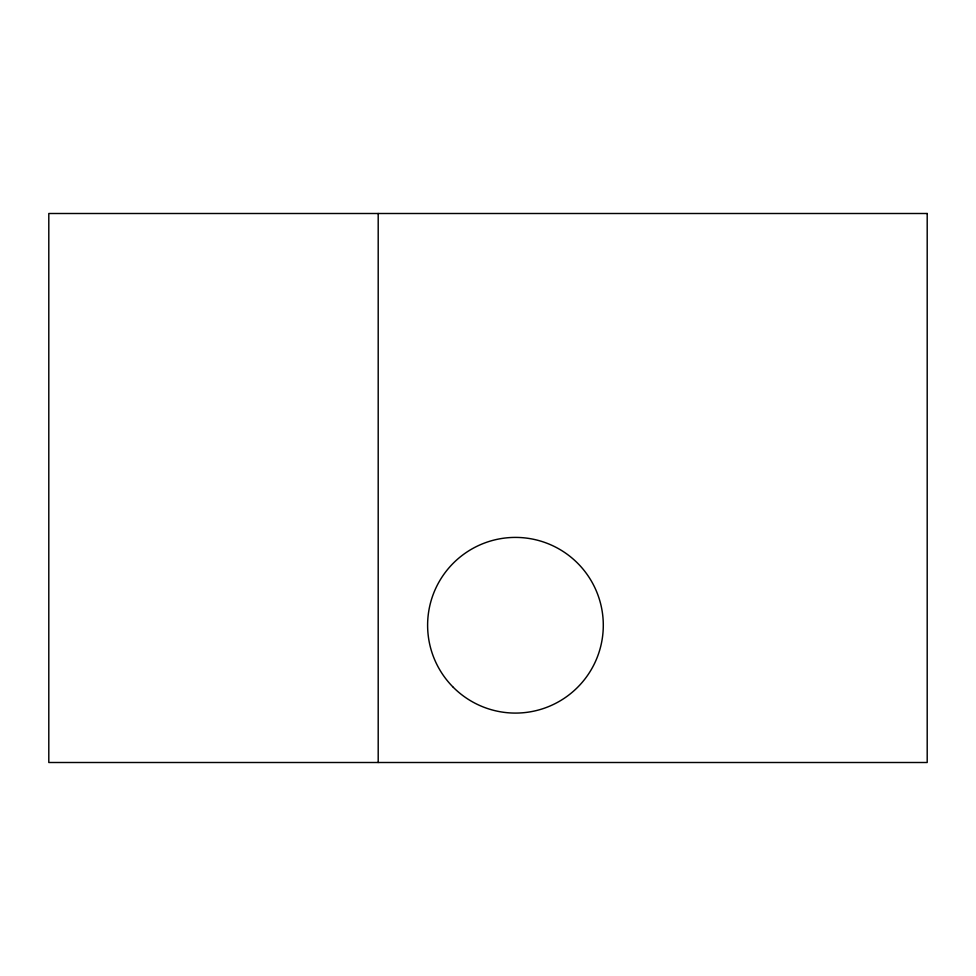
<?xml version="1.0" encoding="UTF-8"?>
<svg xmlns="http://www.w3.org/2000/svg" width="976" height="976" viewBox="0 0 976 976"><rect width="100%" height="100%" fill="white"/><g stroke="black" fill="none" stroke-linecap="round" stroke-linejoin="round"><path stroke-width="1.46" d="M378.2 213.5L378.2 762.5M927.2 213.5L48.8 213.5L48.8 762.5L927.2 762.5L927.2 213.5M453.34 687.36A87.84 87.84 0 0 0 600.301 647.979A87.84 87.84 0 0 0 492.721 540.399A87.84 87.84 0 0 0 453.34 687.36"/></g></svg>
